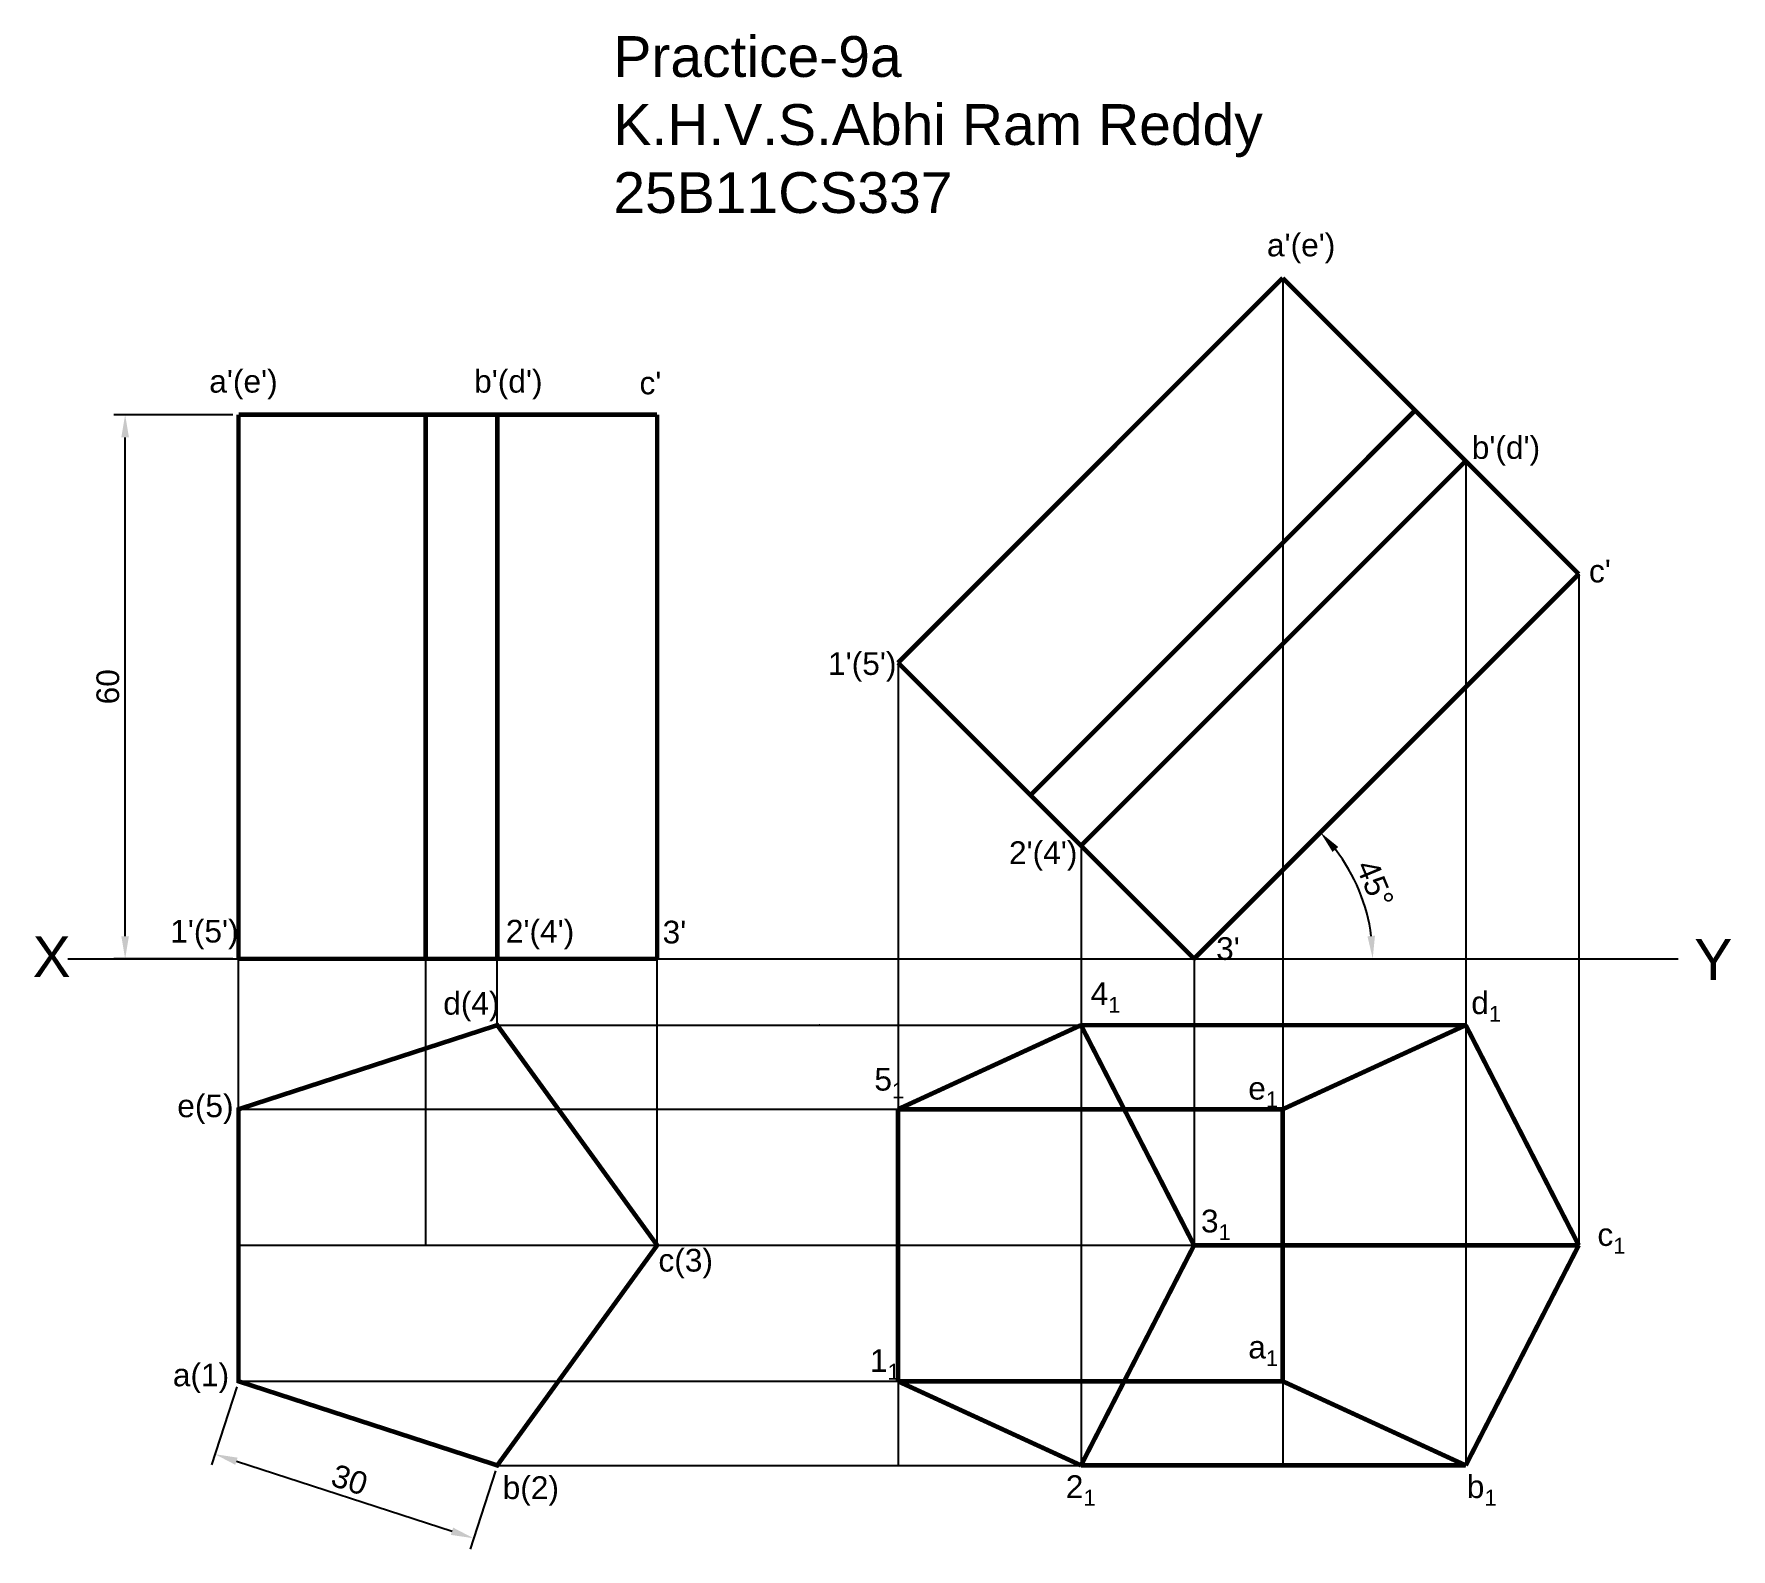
# Model space of a CAD drawing. Header units: millimetres. Extents: x 57 to 244, y 104 to 271.
import ezdxf

# ---------------------------------------------------------------- set-up
doc = ezdxf.new("R2010")
doc.units = ezdxf.units.MM
doc.header["$LTSCALE"] = 0.243
doc.linetypes.add('ACAD_ISO02W100', pattern=[15, 12, -3])
doc.styles.get("Standard").update_dxf_attribs({"font": 'arial.ttf'})
doc.dimstyles.new('ISO-25', dxfattribs={"dimtxt": 2.5, "dimasz": 2.5, "dimexe": 1.25, "dimexo": 0.625, "dimtad": 1, "dimtxsty": 'Standard', "dimcen": 2.5, "dimadec": 0, "dimazin": 0, "dimtfac": 1, "dimtmove": 0, "dimatfit": 3, "dimfxl": 1, "dimarcsym": 0})

# ---------------------------------------------------------------- blocks, each defined once
blk = doc.blocks.new('*D3')
at = {"color": 0, "lineweight": -2, "transparency": 16777216}
for p, q in [((78.81, 228.75), (65.68, 228.75)), ((66.93, 171.25), (66.93, 226.25)), ((78.81, 168.75), (65.68, 168.75))]:
    blk.add_line(p, q, dxfattribs=at)
at = {"color": 0, "transparency": 16777216}
for points in [[(66.51, 226.25), (67.35, 226.25), (66.93, 228.75)], [(66.51, 171.25), (67.35, 171.25), (66.93, 168.75)]]:
    blk.add_solid(points, dxfattribs=at)
at = {"layer": 'Defpoints', "color": 0, "transparency": 16777216}
for p in [(66.93, 228.75), (79.44, 228.75), (79.44, 168.75)]:
    blk.add_point(p, dxfattribs=at)
at = {"color": 0, "transparency": 16777216, "insert": (65.03, 198.75), "char_height": 2.5, "attachment_point": 5, "rotation": 90}
blk.add_mtext('60', dxfattribs=at)
blk = doc.blocks.new('*D4')
at = {"color": 0, "lineweight": -2, "transparency": 16777216}
blk.add_arc((184.84, 168.77), 19.68, 7.292, 37.7167, dxfattribs=at)
at = {"color": 0, "transparency": 16777216}
for points in [[(200.09, 180.54), (200.72, 181.09), (198.75, 182.69)], [(204.77, 171.3), (203.94, 171.24), (204.52, 168.78)]]:
    blk.add_solid(points, dxfattribs=at)
at = {"layer": 'Defpoints', "color": 0, "transparency": 16777216}
for p in [(227.24, 211.18), (203.85, 173.87), (60.6, 168.75), (184.82, 168.75), (225.11, 168.78)]:
    blk.add_point(p, dxfattribs=at)
at = {"color": 0, "transparency": 16777216, "insert": (204.77, 177.03), "char_height": 2.5, "attachment_point": 5, "rotation": 292.5044}
blk.add_mtext('45°', dxfattribs=at)
blk = doc.blocks.new('*D5')
at = {"color": 0, "lineweight": -2, "transparency": 16777216}
for p, q in [((79.25, 121.57), (76.44, 112.94)), ((79.2, 113.36), (102.98, 105.63)), ((107.78, 112.3), (104.97, 103.67))]:
    blk.add_line(p, q, dxfattribs=at)
at = {"color": 0, "transparency": 16777216}
for points in [[(79.33, 113.75), (79.08, 112.96), (76.83, 114.13)], [(103.11, 106.03), (102.85, 105.23), (105.36, 104.86)]]:
    blk.add_solid(points, dxfattribs=at)
at = {"layer": 'Defpoints', "color": 0, "transparency": 16777216}
for p in [(79.44, 122.17), (107.97, 112.9), (105.36, 104.86)]:
    blk.add_point(p, dxfattribs=at)
at = {"color": 0, "transparency": 16777216, "insert": (91.68, 111.3), "char_height": 2.5, "attachment_point": 5, "rotation": 342}
blk.add_mtext('30', dxfattribs=at)

msp = doc.modelspace()

# ---------------------------------------------------------------- linework, layer by layer
for p, q in [((194.6, 243.824), (194.6, 112.896)), ((214.775, 223.649), (214.775, 112.896)), ((227.243, 211.18), (227.243, 137.167)), ((152.173, 201.398), (152.173, 112.896)), ((172.348, 181.223), (172.348, 112.896)), ((60.603, 168.754), (221.605, 168.754)), ((79.439, 152.167), (79.439, 168.754)), ((100.085, 137.167), (100.085, 168.754)), ((107.971, 161.437), (107.971, 168.754)), ((125.604, 137.167), (125.604, 168.754)), ((184.817, 168.754), (184.817, 137.167)), ((221.605, 168.754), (238.194, 168.754)), ((107.971, 161.437), (214.775, 161.437)), ((79.439, 152.167), (194.6, 152.167)), ((79.439, 137.167), (184.817, 137.167)), ((79.439, 122.167), (194.6, 122.167)), ((172.348, 122.167), (194.6, 122.167)), ((107.971, 112.896), (214.775, 112.896))]:
    msp.add_line(p, q)
at = {"color": 1, "const_width": 0.5}
for points in [[(152.173, 201.398), (194.6, 243.824)], [(194.6, 243.824), (227.243, 211.18)], [(79.439, 168.754), (79.439, 228.754)], [(79.439, 228.754), (125.604, 228.754)], [(107.971, 168.754), (107.971, 228.754)], [(125.604, 168.754), (125.604, 228.754)], [(172.348, 181.223), (214.775, 223.649)], [(184.817, 168.754), (227.243, 211.18)], [(152.173, 201.398), (184.817, 168.754)], [(79.439, 168.754), (125.604, 168.754)], [(152.173, 152.167), (172.348, 161.437)], [(172.348, 161.437), (214.775, 161.437)], [(194.6, 152.167), (214.775, 161.437)], [(214.775, 161.437), (227.243, 137.167)], [(152.173, 152.167), (152.173, 122.167)], [(152.173, 152.167), (194.6, 152.167)], [(194.6, 152.167), (194.6, 122.167)], [(214.775, 112.896), (227.243, 137.167)], [(152.173, 122.167), (172.348, 112.896)], [(152.173, 122.167), (194.6, 122.167)], [(194.6, 122.167), (214.775, 112.896)], [(172.348, 112.896), (214.775, 112.896)]]:
    msp.add_lwpolyline(points, dxfattribs=at)
at = {"linetype": 'ACAD_ISO02W100', "const_width": 0.5}
for points in [[(100.085, 168.754), (100.085, 228.754)], [(166.772, 186.799), (209.198, 229.225)]]:
    msp.add_lwpolyline(points, dxfattribs=at)
at = {"color": 1, "const_width": 0.5}
msp.add_lwpolyline([(79.439, 152.167), (79.439, 122.167), (107.971, 112.896), (125.604, 137.167), (107.971, 161.437)], close=True, dxfattribs=at)
at = {"color": 1, "linetype": 'ACAD_ISO02W100', "const_width": 0.5}
for points in [[(172.348, 161.437), (184.817, 137.167)], [(184.817, 137.167), (172.348, 112.896)]]:
    msp.add_lwpolyline(points, dxfattribs=at)
at = {"color": 244, "linetype": 'ACAD_ISO02W100', "true_color": 0x991b1e, "const_width": 0.5}
msp.add_lwpolyline([(184.817, 137.167), (227.243, 137.167)], dxfattribs=at)
at = {"color": 244, "true_color": 0x991b1e}
for p in [(143.513, 161.437), (152.173, 152.167)]:
    msp.add_point(p, dxfattribs=at)

# ---------------------------------------------------------------- texts
at = {"attachment_point": 1}
for s, width, insert, char_height in [('Practice-9a\\PK.H.V.S.Abhi Ram Reddy\\P25B11CS337', 240.25339, (120.776, 270.495), 4.5), ("a'(e')", 5.39063, (192.853, 248.71), 2.5), ("a'(e')", 5.39063, (76.206, 233.685), 2.5), ("b'(d')", 5.39063, (105.42, 233.685), 2.5), ("c'", 5.39063, (123.657, 233.499), 2.5), ("b'(d')", 5.39063, (215.442, 226.384), 2.5), ("c'", 5.39063, (228.371, 212.756), 2.5), ("1'(5')", 5.39063, (144.451, 202.557), 2.5), ("2'(4')", 5.39063, (164.404, 181.708), 2.5), ("1'(5')", 5.39063, (71.899, 173.049), 2.5), ("2'(4')", 5.39063, (108.917, 173.049), 2.5), ("3'", 5.39063, (126.205, 172.952), 2.5), ('X', 4.98242, (56.731, 171.237), 4.5), ("3'", 5.39063, (187.25, 171.135), 2.5), ('Y', 4.98242, (239.986, 170.929), 4.5), ('d(4)', 10.22388, (102.012, 165.098), 2.5), ('\\A1;4{\\H0.7x;\\S^ 1;}', 5.48298, (173.406, 166.154), 2.5), ('\\A1;d{\\H0.7x;\\S^ 1;}', 5.48298, (215.39, 165.162), 2.5), ('\\A1;5{\\H0.7x;\\S^ 1;}', 5.48298, (149.557, 156.723), 2.5), ('e(5)', 10.22388, (72.679, 153.79), 2.5), ('\\A1;e{\\H0.7x;\\S^ 1;}', 5.48298, (190.795, 155.73), 2.5), ('\\A1;3{\\H0.7x;\\S^ 1;}', 5.48298, (185.579, 141.087), 2.5), ('\\A1;c{\\H0.7x;\\S^ 1;}', 5.48298, (229.301, 139.598), 2.5), ('c(3)', 10.22388, (125.746, 136.766), 2.5), ('\\A1;1{\\H0.7x;\\C256;\\S^ 1;}', 5.48298, (149.06, 125.699), 2.5), ('\\A1;a{\\H0.7x;\\S^ 1;}', 5.48298, (190.795, 127.188), 2.5), ('a(1)', 10.22388, (72.192, 124.12), 2.5), ('b(2)', 10.22388, (108.566, 111.69), 2.5), ('\\A1;2{\\H0.7x;\\S^ 1;}', 5.48298, (170.673, 111.801), 2.5), ('\\A1;b{\\H0.7x;\\S^ 1;}', 5.48298, (214.893, 111.801), 2.5)]:
    msp.add_mtext_dynamic_manual_height_columns(s, width=width, gutter_width=12.5, heights=[0], dxfattribs=dict(at, insert=insert, char_height=char_height))

# ---------------------------------------------------------------- dimensions: what is measured, and where the dimension line sits
dim = msp.add_linear_dim(base=(66.931, 228.754), p1=(79.439, 168.754), p2=(79.439, 228.754), angle=90, dimstyle='ISO-25')
dim.commit()
dim.dimension.update_dxf_attribs({"geometry": '*D3', "text_midpoint": (65.03, 198.754)})
dim = msp.add_angular_dim_2l(base=(203.845, 173.869), line1=((60.603, 168.754), (225.11, 168.779)), line2=((184.817, 168.754), (227.243, 211.18)), dimstyle='ISO-25')
dim.commit()
dim.dimension.update_dxf_attribs({"geometry": '*D4', "text_midpoint": (204.769, 177.031)})
dim = msp.add_aligned_dim(p1=(79.439, 122.167), p2=(107.971, 112.896), distance=-8.451, dimstyle='ISO-25')
dim.commit()
dim.dimension.update_dxf_attribs({"geometry": '*D5', "text_midpoint": (91.681, 111.303)})

doc.saveas('drawing.dxf')
